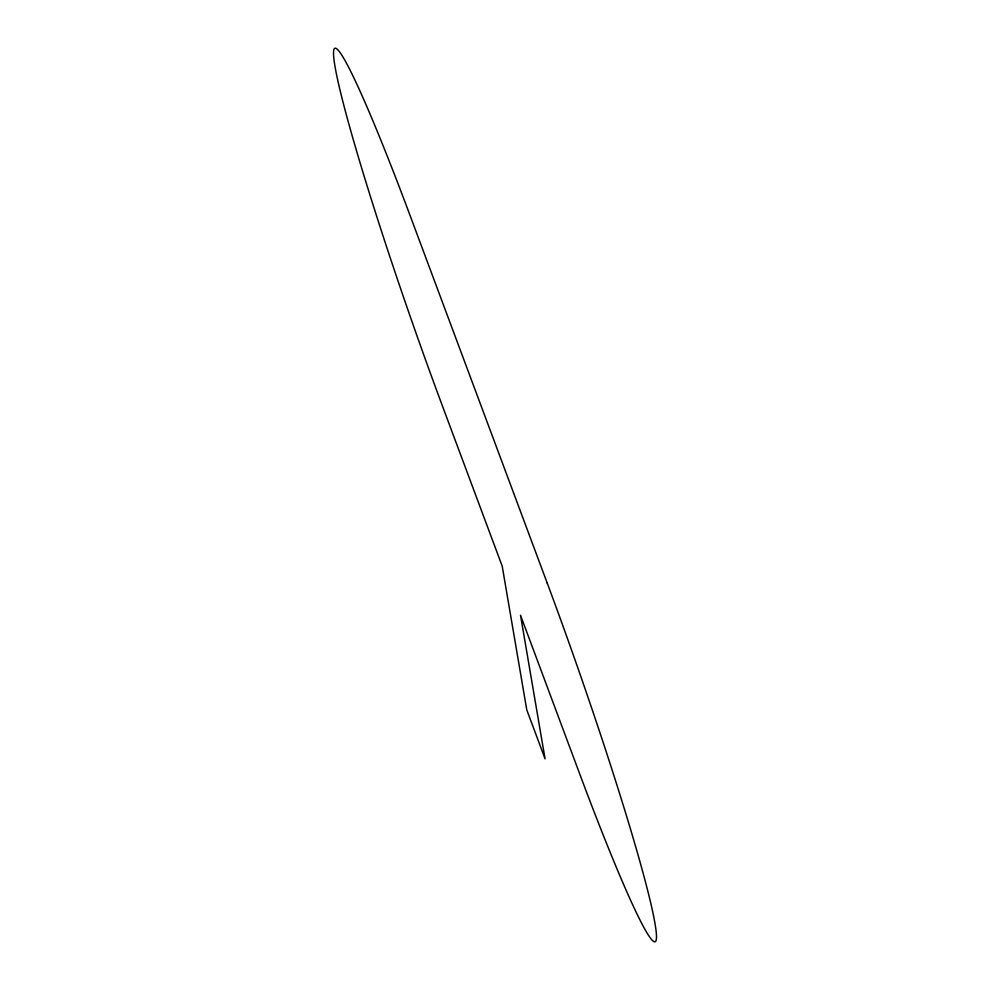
<?xml version="1.0" encoding="UTF-8"?>
<svg xmlns="http://www.w3.org/2000/svg" width="990" height="990" viewBox="0 0 990 990"><rect width="100%" height="100%" fill="white"/><g stroke="black" fill="none" stroke-linecap="round" stroke-linejoin="round"><path stroke-width="1.49" d="M547.247 583.159L410.033 215.375A278.611 17.028 70.8 0 0 334.917 65.922A278.611 17.028 70.8 0 0 442.753 406.841L502.215 566.206L526.754 709.805L545.057 758.847L520.517 615.248L579.967 774.626A278.611 17.028 70.8 0 0 655.083 924.078A278.611 17.028 70.8 0 0 547.247 583.159"/></g></svg>
